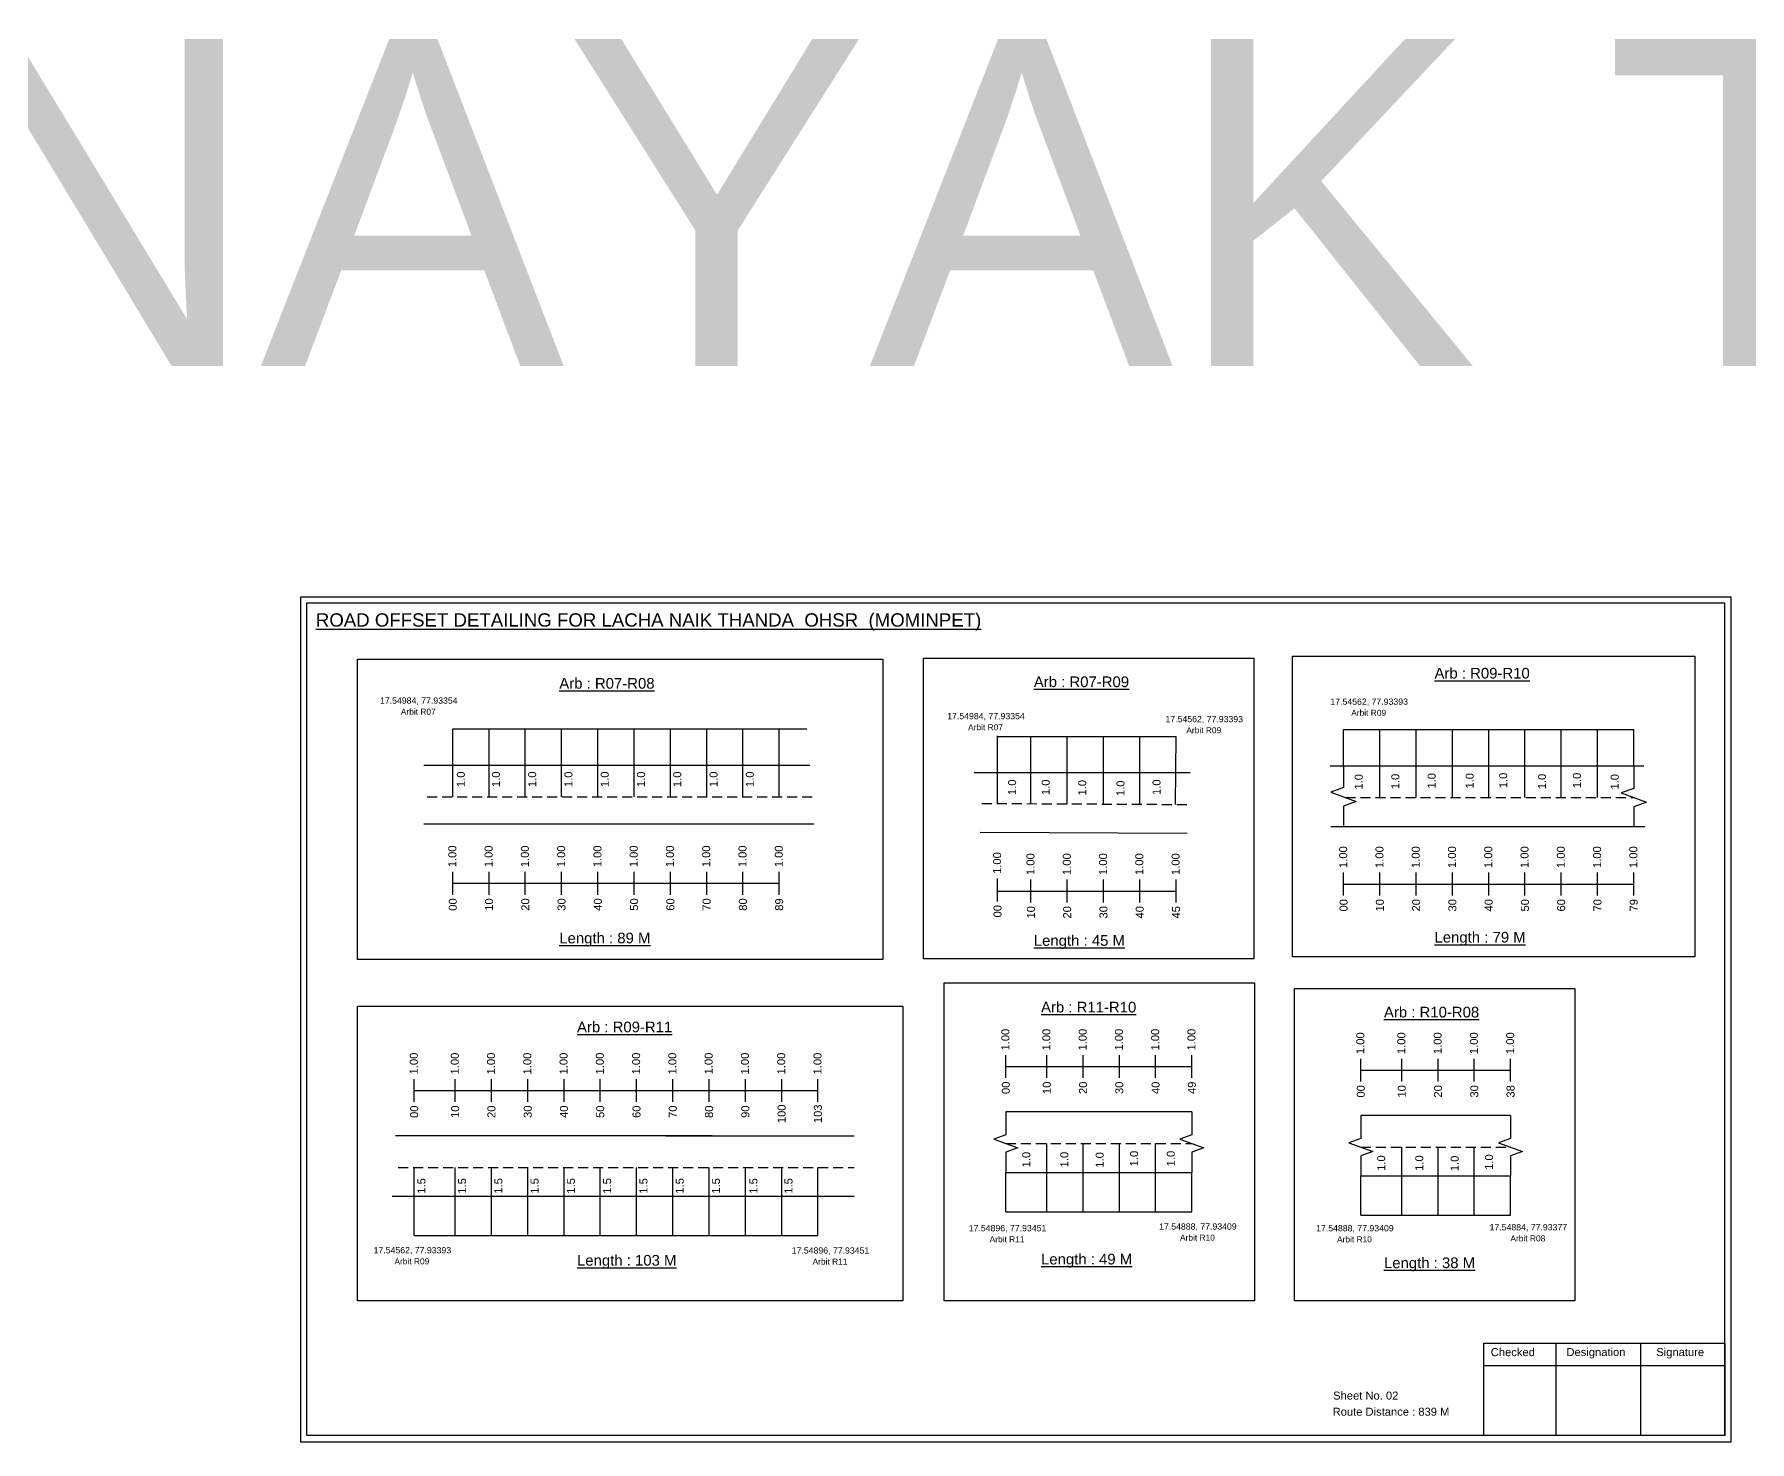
# Model space of a CAD drawing. Header units: inches. Extents: x 38 to 2053, y 11 to 1432.
# Drawn here: x 681 to 1325, y 11 to 538 of the extents above; entities that cross this region are included whole.
import ezdxf

# ---------------------------------------------------------------- set-up
doc = ezdxf.new("R2010")
doc.units = ezdxf.units.IN
doc.header["$MEASUREMENT"] = 0
doc.linetypes.add('DASHED2', pattern=[0.375, 0.25, -0.125])
doc.layers.add('PDF_Geometry', color=7, linetype='Continuous')
doc.layers.add('PDF_Text', color=5, linetype='Continuous')
doc.styles.add('PDF Arial', font='arial.ttf')
doc.styles.get("Standard").update_dxf_attribs({"font": 'arial.ttf'})

msp = doc.modelspace()

# ---------------------------------------------------------------- linework, layer by layer
at = {"color": 5}
for p, q in [((838.34, 278), (971.12, 278)), ((1172.37, 277.72), (1281.17, 277.72)), ((1042.61, 275.09), (1109.53, 275.09)), ((1045.71, 96.89), (1115.48, 96.89)), ((1178.81, 95.56), (1234.98, 95.56)), ((823.89, 87.93), (975.26, 87.93))]:
    msp.add_line(p, q, dxfattribs=at)
for p, q in [((838.34, 252.47), (838.34, 278)), ((851.94, 252.47), (851.94, 278)), ((865.54, 252.47), (865.54, 278)), ((879.14, 252.47), (879.14, 278)), ((892.74, 252.47), (892.74, 278)), ((906.34, 252.47), (906.34, 278)), ((919.94, 252.47), (919.94, 278)), ((933.54, 252.47), (933.54, 278)), ((947.14, 252.47), (947.14, 278)), ((960.74, 252.47), (960.74, 278)), ((1172.37, 264.07), (1172.37, 277.72)), ((1185.97, 252.18), (1185.97, 277.72)), ((1199.57, 252.18), (1199.57, 277.72)), ((1213.17, 252.18), (1213.17, 277.72)), ((1226.77, 252.18), (1226.77, 277.72)), ((1240.37, 252.18), (1240.37, 277.72)), ((1253.97, 252.18), (1253.97, 277.72)), ((1267.57, 252.18), (1267.57, 277.72)), ((1281.17, 264.07), (1281.17, 277.72)), ((1042.61, 249.85), (1042.61, 275.39)), ((1055.13, 249.8), (1055.13, 275.09)), ((1068.73, 249.75), (1068.73, 275.09)), ((1082.33, 249.81), (1082.33, 275.09)), ((1095.93, 249.55), (1095.93, 275.09)), ((1109.3, 249.59), (1109.53, 275.09)), ((827.47, 264.35), (972.25, 264.35)), ((1167.38, 264.07), (1284.99, 264.12)), ((1114.78, 261.42), (1033.82, 261.42)), ((973.67, 242.17), (827.47, 242.17)), ((1036.03, 239.21), (1113.76, 238.78)), ((1167.52, 241.38), (1285.3, 241.38)), ((1115.48, 134.31), (1045.71, 134.31)), ((1234.98, 132.98), (1178.81, 132.98)), ((935.66, 125.35), (816.8, 125.35)), ((918.18, 125.35), (988.86, 125.35)), ((1061.08, 96.89), (1061.08, 122.43)), ((1074.68, 96.89), (1074.68, 122.43)), ((1088.28, 96.89), (1088.28, 122.43)), ((1101.88, 96.89), (1101.88, 122.43)), ((1194.18, 95.56), (1194.18, 121.1)), ((1207.78, 95.56), (1207.78, 121.1)), ((1221.38, 95.56), (1221.38, 121.1)), ((823.89, 87.93), (823.89, 113.47)), ((839.26, 87.93), (839.26, 113.47)), ((852.86, 87.93), (852.86, 113.47)), ((866.46, 87.93), (866.46, 113.47)), ((880.06, 87.93), (880.06, 113.47)), ((893.66, 87.93), (893.66, 113.47)), ((907.26, 87.93), (907.26, 113.47)), ((920.86, 87.93), (920.86, 113.47)), ((934.46, 87.93), (934.46, 113.47)), ((948.06, 87.93), (948.06, 113.47)), ((961.66, 87.93), (961.66, 113.47)), ((975.26, 87.93), (975.26, 113.47)), ((1045.71, 111.63), (1115.48, 111.63)), ((1045.71, 96.89), (1045.71, 111.63)), ((1115.48, 96.89), (1115.48, 111.63)), ((1178.81, 110.3), (1234.98, 110.3)), ((1178.81, 95.56), (1178.81, 110.3)), ((1234.98, 95.56), (1234.98, 110.3)), ((815.6, 102.67), (988.86, 102.67))]:
    msp.add_line(p, q)
at = {"linetype": 'DASHED2', "ltscale": 15}
for p, q in [((828.74, 252.47), (973.1, 252.47)), ((1173.13, 252.18), (1281.17, 252.18)), ((1036.75, 250), (1115.03, 249.59)), ((1045.71, 122.43), (1115.48, 122.43)), ((1178.81, 121.1), (1234.98, 121.1)), ((817.82, 113.47), (988.86, 113.47))]:
    msp.add_line(p, q, dxfattribs=at)
at = {"color": 217, "true_color": 0x93278f}
for p, q in [((838.34, 215.77), (838.34, 224.33)), ((838.34, 220.04), (960.74, 220.06)), ((851.94, 215.77), (851.94, 224.33)), ((865.54, 215.77), (865.54, 224.33)), ((879.14, 215.77), (879.14, 224.33)), ((892.74, 215.77), (892.74, 224.33)), ((906.34, 215.77), (906.34, 224.33)), ((919.94, 215.77), (919.94, 224.33)), ((933.54, 215.77), (933.54, 224.33)), ((947.14, 215.77), (947.14, 224.33)), ((960.74, 215.77), (960.74, 224.33)), ((1042.61, 213.24), (1042.61, 221.8)), ((1055.13, 212.85), (1055.13, 221.41)), ((1068.73, 212.85), (1068.73, 221.41)), ((1082.33, 212.85), (1082.33, 221.41)), ((1095.93, 212.85), (1095.93, 221.41)), ((1109.53, 212.85), (1109.53, 221.41)), ((1172.37, 215.48), (1172.37, 224.04)), ((1172.37, 219.75), (1281.17, 219.75)), ((1185.97, 215.48), (1185.97, 224.04)), ((1199.57, 215.48), (1199.57, 224.04)), ((1213.17, 215.48), (1213.17, 224.04)), ((1226.77, 215.48), (1226.77, 224.04)), ((1240.37, 215.48), (1240.37, 224.04)), ((1253.97, 215.48), (1253.97, 224.04)), ((1267.57, 215.48), (1267.57, 224.04)), ((1281.17, 215.48), (1281.17, 224.04)), ((1042.61, 217.12), (1109.53, 217.14)), ((1045.71, 147.04), (1045.71, 155.59)), ((1061.08, 147.04), (1061.08, 155.59)), ((1074.68, 147.04), (1074.68, 155.59)), ((1088.28, 147.04), (1088.28, 155.59)), ((1101.88, 147.04), (1101.88, 155.59)), ((1115.48, 147.04), (1115.48, 155.59)), ((1045.71, 151.31), (1115.48, 151.31)), ((1178.81, 145.71), (1178.81, 154.26)), ((1178.81, 149.98), (1234.98, 149.98)), ((1194.18, 145.71), (1194.18, 154.26)), ((1207.78, 145.71), (1207.78, 154.26)), ((1221.38, 145.71), (1221.38, 154.26)), ((1234.98, 145.71), (1234.98, 154.26)), ((823.89, 138.07), (823.89, 146.63)), ((823.89, 142.34), (975.26, 142.34)), ((839.26, 138.07), (839.26, 146.63)), ((852.86, 138.07), (852.86, 146.63)), ((866.46, 138.07), (866.46, 146.63)), ((880.06, 138.07), (880.06, 146.63)), ((893.66, 138.07), (893.66, 146.63)), ((907.26, 138.07), (907.26, 146.63)), ((920.86, 138.07), (920.86, 146.63)), ((934.46, 138.07), (934.46, 146.63)), ((948.06, 138.07), (948.06, 146.63)), ((961.66, 138.07), (961.66, 146.63)), ((975.26, 138.07), (975.26, 146.63))]:
    msp.add_line(p, q, dxfattribs=at)
for points in [[(802.57, 304.13), (999.65, 304.13), (999.65, 191.45), (802.57, 191.45)], [(1014.9, 304.45), (1138.71, 304.45), (1138.71, 191.77), (1014.9, 191.77)], [(1153.15, 305.2), (1304, 305.2), (1304, 192.52), (1153.15, 192.52)], [(1022.61, 182.73), (1138.96, 182.73), (1138.96, 63.52), (1022.61, 63.52)], [(1153.92, 180.54), (1259.09, 180.54), (1259.09, 63.52), (1153.92, 63.52)], [(802.57, 174.02), (1007.13, 174.02), (1007.13, 63.52), (802.57, 63.52)]]:
    msp.add_lwpolyline(points, close=True)
at = {"linetype": 'Continuous'}
for points in [[(1172.35, 264.35), (1172.35, 255.92), (1167.61, 254.19), (1177.1, 250.74), (1172.35, 249.01), (1172.35, 241.66)], [(1281.17, 264.07), (1281.17, 255.63), (1276.43, 253.91), (1285.92, 250.45), (1281.17, 248.73), (1281.17, 241.38)], [(1045.71, 134.31), (1045.71, 125.7), (1041.22, 124.07), (1050.21, 120.79), (1045.71, 119.16), (1045.71, 111.63)], [(1115.48, 134.31), (1115.48, 125.7), (1110.98, 124.07), (1119.98, 120.79), (1115.48, 119.16), (1115.48, 111.63)], [(1178.81, 132.98), (1178.81, 124.37), (1174.32, 122.74), (1183.31, 119.46), (1178.81, 117.82), (1178.81, 110.3)], [(1234.98, 132.98), (1234.98, 124.37), (1230.49, 122.74), (1239.48, 119.46), (1234.98, 117.82), (1234.98, 110.3)], [(1234.98, 132.98), (1234.98, 124.37), (1230.49, 122.74), (1239.48, 119.46), (1234.98, 117.82), (1234.98, 110.3)]]:
    msp.add_lwpolyline(points, dxfattribs=at)
at = {"layer": 'PDF_Geometry'}
for points in [[(781.22, 327.36), (781.22, 10.65), (1317.69, 10.65), (1317.69, 327.36)], [(783.55, 325.03), (783.55, 13.06), (1315.28, 13.06), (1315.28, 325.03)]]:
    msp.add_lwpolyline(points, close=True, dxfattribs=at)
at = {"layer": 'PDF_Geometry', "color": 242, "true_color": 0xcc1f26}
msp.add_lwpolyline([(1315.28, 12.97), (1224.93, 12.97), (1224.93, 47.58), (1315.28, 47.58)], close=True, dxfattribs=at)
for points in [[(1251.91, 47.58), (1251.91, 12.97)], [(1283.64, 47.58), (1283.64, 12.97)], [(1224.93, 39.21), (1315.28, 39.21)]]:
    msp.add_lwpolyline(points, dxfattribs=at)

# ---------------------------------------------------------------- texts
for s, height, p in [('LACHA NAYAK THANDA', 122.5352, (24.19, 414.04)), ('Sheet No. 02', 3, (1168.43, 26.44)), ('Route Distance : 839 M', 3, (1168.24, 20.39))]:
    msp.add_text(s, height=height).set_placement(p)
at = {"color": 242, "true_color": 0xcd2027}
for s, height, p in [('%%UROAD OFFSET DETAILING FOR LACHA NAIK THANDA  OHSR  (MOMINPET)', 5, (787, 316.28)), ('%%UArb : R07-R08', 4, (878.28, 293.01)), ('%%UArb : R07-R09', 4, (1056.21, 293.6)), ('%%UArb : R09-R10', 4, (1206.45, 296.82)), ('%%ULength : 89 M', 4, (878.28, 197.51)), ('%%ULength : 45 M', 4, (1056.21, 196.6)), ('%%ULength : 79 M', 4, (1206.45, 197.82)), ('%%UArb : R11-R10', 4, (1058.91, 171.61)), ('%%UArb : R10-R08', 4, (1187.49, 169.73)), ('%%UArb : R09-R11', 4, (884.92, 164.16)), ('%%ULength : 103 M', 4, (884.92, 76.66)), ('%%ULength : 49 M', 4, (1058.91, 77.11)), ('%%ULength : 38 M', 4, (1187.49, 75.73))]:
    msp.add_text(s, height=height, dxfattribs=at).set_placement(p)
at = {"color": 5}
for s, height, p in [('17.54984, 77.93354', 2.34, (811.05, 287.39)), ('Arbit R07', 2.246, (818.87, 283.26)), ('17.54984, 77.93354', 2.34, (1023.73, 281.56)), ('17.54562, 77.93393', 2.34, (1167.4, 286.98)), ('Arbit R09', 2.246, (1175.22, 282.85)), ('Arbit R07', 2.246, (1031.55, 277.43)), ('17.54562, 77.93393', 2.34, (1105.57, 280.45)), ('Arbit R09', 2.246, (1113.39, 276.33)), ('17.54896, 77.93451', 2.34, (1031.81, 89.57)), ('17.54888, 77.93409', 2.34, (1103.19, 90.17)), ('17.54888, 77.93409', 2.34, (1162.06, 89.53)), ('17.54884, 77.93377', 2.34, (1227.09, 89.88)), ('17.54562, 77.93393', 2.34, (808.64, 81.28)), ('Arbit R11', 2.246, (1039.63, 85.44)), ('Arbit R10', 2.246, (1111.01, 86.04)), ('Arbit R10', 2.246, (1169.88, 85.4)), ('Arbit R08', 2.246, (1234.91, 85.75)), ('Arbit R09', 2.246, (816.46, 77.15)), ('17.54896, 77.93451', 2.34, (965.43, 81.19)), ('Arbit R11', 2.246, (973.25, 77.07))]:
    msp.add_text(s, height=height, dxfattribs=at).set_placement(p)
for s, p in [('1.0', (842.85, 256.14)), ('1.0', (856.01, 256.14)), ('1.0', (869.61, 256.14)), ('1.0', (883.21, 256.14)), ('1.0', (896.81, 256.14)), ('1.0', (910.41, 256.14)), ('1.0', (924.01, 256.14)), ('1.0', (937.61, 256.14)), ('1.0', (951.21, 256.14)), ('1.0', (1049.57, 253.14)), ('1.0', (1062.14, 253.14)), ('1.0', (1075.88, 252.95)), ('1.0', (1090.2, 252.75)), ('1.0', (1103.71, 253.16)), ('1.0', (1179.5, 255.17)), ('1.0', (1193.25, 255.29)), ('1.0', (1206.87, 255.55)), ('1.0', (1221.13, 255.55)), ('1.0', (1233.72, 255.68)), ('1.0', (1248.24, 255.29)), ('1.0', (1261.35, 255.68)), ('1.0', (1275.51, 255.18)), ('1.0', (1054.87, 113.53)), ('1.0', (1069.14, 113.53)), ('1.0', (1082.4, 113.41)), ('1.0', (1095.29, 113.91)), ('1.0', (1109.06, 113.91)), ('1.0', (1187.97, 112.2)), ('1.0', (1202.24, 112.2)), ('1.0', (1215.5, 112.08)), ('1.0', (1228.39, 112.58)), ('1.5', (828.06, 103.66)), ('1.5', (843.32, 103.66)), ('1.5', (856.92, 103.66)), ('1.5', (870.52, 103.66)), ('1.5', (884.12, 103.66)), ('1.5', (897.72, 103.66)), ('1.5', (911.32, 103.66)), ('1.5', (924.92, 103.66)), ('1.5', (938.52, 103.66)), ('1.5', (952.55, 103.66)), ('1.5', (965.72, 103.66))]:
    msp.add_text(s, height=3, rotation=90).set_placement(p)
at = {"color": 217, "true_color": 0x93278f}
for s, p in [('1.00', (839.67, 226.06)), ('1.00', (853.27, 226.06)), ('1.00', (866.87, 226.06)), ('1.00', (880.47, 226.06)), ('1.00', (894.07, 226.06)), ('1.00', (907.67, 226.06)), ('1.00', (921.27, 226.06)), ('1.00', (934.87, 226.06)), ('1.00', (948.47, 226.06)), ('1.00', (962.07, 226.06)), ('1.00', (1173.7, 225.78)), ('1.00', (1187.3, 225.78)), ('1.00', (1200.9, 225.78)), ('1.00', (1214.5, 225.78)), ('1.00', (1228.1, 225.78)), ('1.00', (1241.7, 225.78)), ('1.00', (1255.3, 225.78)), ('1.00', (1268.9, 225.78)), ('1.00', (1282.5, 225.78)), ('1.00', (1043.93, 223.54)), ('1.00', (1056.46, 223.15)), ('1.00', (1070.06, 223.15)), ('1.00', (1083.66, 223.15)), ('1.00', (1097.26, 223.15)), ('1.00', (1110.86, 223.15)), ('00', (839.82, 209.74)), ('10', (853.42, 209.74)), ('20', (867.02, 209.74)), ('30', (880.62, 209.74)), ('40', (894.22, 209.74)), ('50', (907.82, 209.74)), ('60', (921.42, 209.74)), ('70', (935.02, 209.74)), ('80', (948.62, 209.74)), ('89', (962.22, 209.74)), ('00', (1173.85, 209.46)), ('10', (1187.45, 209.46)), ('20', (1201.05, 209.46)), ('30', (1214.65, 209.46)), ('40', (1228.25, 209.46)), ('50', (1241.85, 209.46)), ('60', (1255.45, 209.46)), ('70', (1269.05, 209.46)), ('79', (1282.65, 209.46)), ('00', (1044.08, 207.22)), ('10', (1056.61, 206.83)), ('20', (1070.21, 206.83)), ('30', (1083.81, 206.83)), ('40', (1097.41, 206.83)), ('45', (1111.01, 206.83)), ('1.00', (1047.04, 157.33)), ('1.00', (1062.41, 157.33)), ('1.00', (1076.01, 157.33)), ('1.00', (1089.61, 157.33)), ('1.00', (1103.21, 157.33)), ('1.00', (1116.81, 157.33)), ('1.00', (1180.14, 156)), ('1.00', (1195.51, 156)), ('1.00', (1209.11, 156)), ('1.00', (1222.71, 156)), ('1.00', (1236.31, 156)), ('1.00', (825.21, 148.37)), ('1.00', (840.58, 148.37)), ('1.00', (854.18, 148.37)), ('1.00', (867.78, 148.37)), ('1.00', (881.38, 148.37)), ('1.00', (894.98, 148.37)), ('1.00', (908.58, 148.37)), ('1.00', (922.18, 148.37)), ('1.00', (935.78, 148.37)), ('1.00', (949.38, 148.37)), ('1.00', (962.98, 148.37)), ('1.00', (976.58, 148.37)), ('00', (1047.19, 141.01)), ('10', (1062.56, 141.01)), ('20', (1076.16, 141.01)), ('30', (1089.76, 141.01)), ('40', (1103.36, 141.01)), ('49', (1116.96, 141.01)), ('00', (1180.29, 139.68)), ('10', (1195.66, 139.68)), ('20', (1209.26, 139.68)), ('30', (1222.86, 139.68)), ('38', (1236.46, 139.68)), ('00', (825.36, 132.05)), ('10', (840.73, 132.05)), ('20', (854.33, 132.05)), ('30', (867.93, 132.05)), ('40', (881.53, 132.05)), ('50', (895.13, 132.05)), ('60', (908.73, 132.05)), ('70', (922.33, 132.05)), ('80', (935.93, 132.05)), ('90', (949.53, 132.05)), ('100', (963.13, 130.1)), ('103', (976.73, 130.1))]:
    msp.add_text(s, height=3, rotation=90, dxfattribs=at).set_placement(p)
at = {"layer": 'PDF_Text', "color": 7, "attachment_point": 7, "style": 'PDF Arial'}
for s, insert, char_height in [('Checked', (1227.54, 42.69), 3.001), ('Designation', (1255.92, 41.86), 3.0006), ('Signature', (1289.6, 41.86), 3.001)]:
    msp.add_mtext(s, dxfattribs=dict(at, insert=insert, char_height=char_height))

doc.saveas('drawing.dxf')
